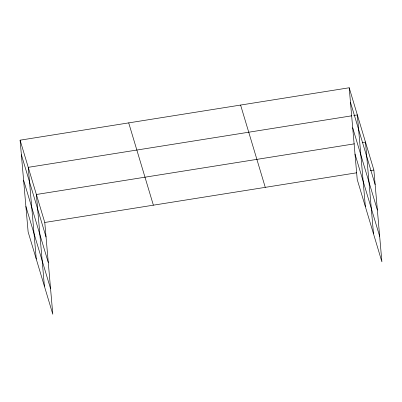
<?xml version="1.0" encoding="UTF-8"?>
<svg xmlns="http://www.w3.org/2000/svg" width="402" height="402" viewBox="0 0 402 402"><rect width="100%" height="100%" fill="white"/><g stroke="black" fill="none" stroke-linecap="round" stroke-linejoin="round"><path stroke-width="0.6" d="M20.1 140.177L44.773 222.472L52.798 314.233L28.13 231.944L20.1 140.177L349.202 87.767L373.87 170.056L381.9 261.823L357.227 179.528L349.202 87.767M351.82 115.801L28.24 167.338L36.27 259.099M353.659 115.51L357.343 114.922L365.373 206.683M354.438 143.836L36.381 194.493L44.411 286.254M362.418 142.564L365.483 142.077L373.513 233.843M44.773 222.472L356.69 172.795M370.192 170.644L373.87 170.056M350.474 102.309L375.146 184.603M352.705 127.791L377.372 210.085M355.001 154.046L379.669 236.341M240.597 105.063L265.27 187.352M128.705 122.881L153.373 205.176M21.371 154.725L46.044 237.014M23.602 180.207L48.27 262.496M25.899 206.462L50.572 288.752"/></g></svg>
